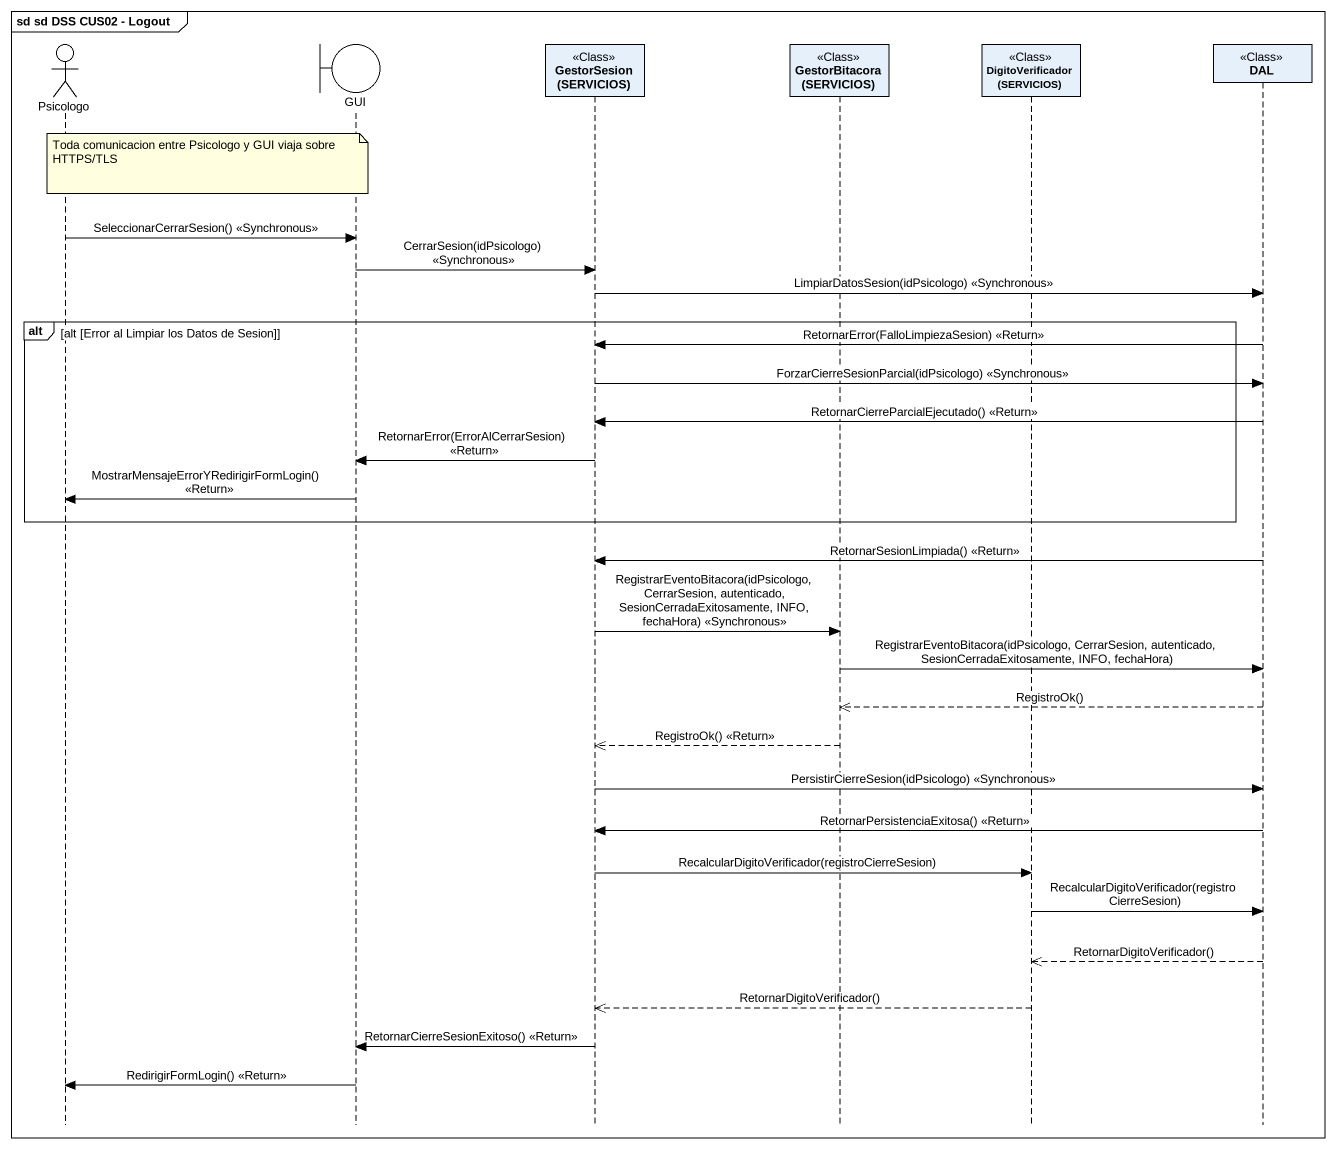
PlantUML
@startuml
mainframe sd sd DSS CUS02 - Logout
hide footbox
actor Psicologo
boundary GUI
participant "GestorSesion (SERVICIOS)" as GestorSesion_SERVICIOS <<Class>>
participant "GestorBitacora (SERVICIOS)" as GestorBitacora_SERVICIOS <<Class>>
participant "DigitoVerificador (SERVICIOS)" as DigitoVerificador_SERVICIOS <<Class>>
participant DAL <<Class>>

note over Psicologo : Toda comunicacion entre Psicologo y GUI viaja sobre HTTPS/TLS
Psicologo -> GUI : SeleccionarCerrarSesion() <<Synchronous>>
GUI -> GestorSesion_SERVICIOS : CerrarSesion(idPsicologo) <<Synchronous>>
GestorSesion_SERVICIOS -> DAL : LimpiarDatosSesion(idPsicologo) <<Synchronous>>
alt alt [Error al Limpiar los Datos de Sesion]
  DAL -> GestorSesion_SERVICIOS : RetornarError(FalloLimpiezaSesion) <<Return>>
  GestorSesion_SERVICIOS -> DAL : ForzarCierreSesionParcial(idPsicologo) <<Synchronous>>
  DAL -> GestorSesion_SERVICIOS : RetornarCierreParcialEjecutado() <<Return>>
  GestorSesion_SERVICIOS -> GUI : RetornarError(ErrorAlCerrarSesion) <<Return>>
  GUI -> Psicologo : MostrarMensajeErrorYRedirigirFormLogin() <<Return>>
end
DAL -> GestorSesion_SERVICIOS : RetornarSesionLimpiada() <<Return>>
GestorSesion_SERVICIOS -> GestorBitacora_SERVICIOS : RegistrarEventoBitacora(idPsicologo, CerrarSesion, autenticado, SesionCerradaExitosamente, INFO, fechaHora) <<Synchronous>>
GestorBitacora_SERVICIOS -> DAL : RegistrarEventoBitacora(idPsicologo, CerrarSesion, autenticado, SesionCerradaExitosamente, INFO, fechaHora)
DAL -->> GestorBitacora_SERVICIOS : RegistroOk()
GestorBitacora_SERVICIOS -->> GestorSesion_SERVICIOS : RegistroOk() <<Return>>
GestorSesion_SERVICIOS -> DAL : PersistirCierreSesion(idPsicologo) <<Synchronous>>
DAL -> GestorSesion_SERVICIOS : RetornarPersistenciaExitosa() <<Return>>
GestorSesion_SERVICIOS -> DigitoVerificador_SERVICIOS : RecalcularDigitoVerificador(registroCierreSesion)
DigitoVerificador_SERVICIOS -> DAL : RecalcularDigitoVerificador(registroCierreSesion)
DAL -->> DigitoVerificador_SERVICIOS : RetornarDigitoVerificador()
DigitoVerificador_SERVICIOS -->> GestorSesion_SERVICIOS : RetornarDigitoVerificador()
GestorSesion_SERVICIOS -> GUI : RetornarCierreSesionExitoso() <<Return>>
GUI -> Psicologo : RedirigirFormLogin() <<Return>>
@enduml
